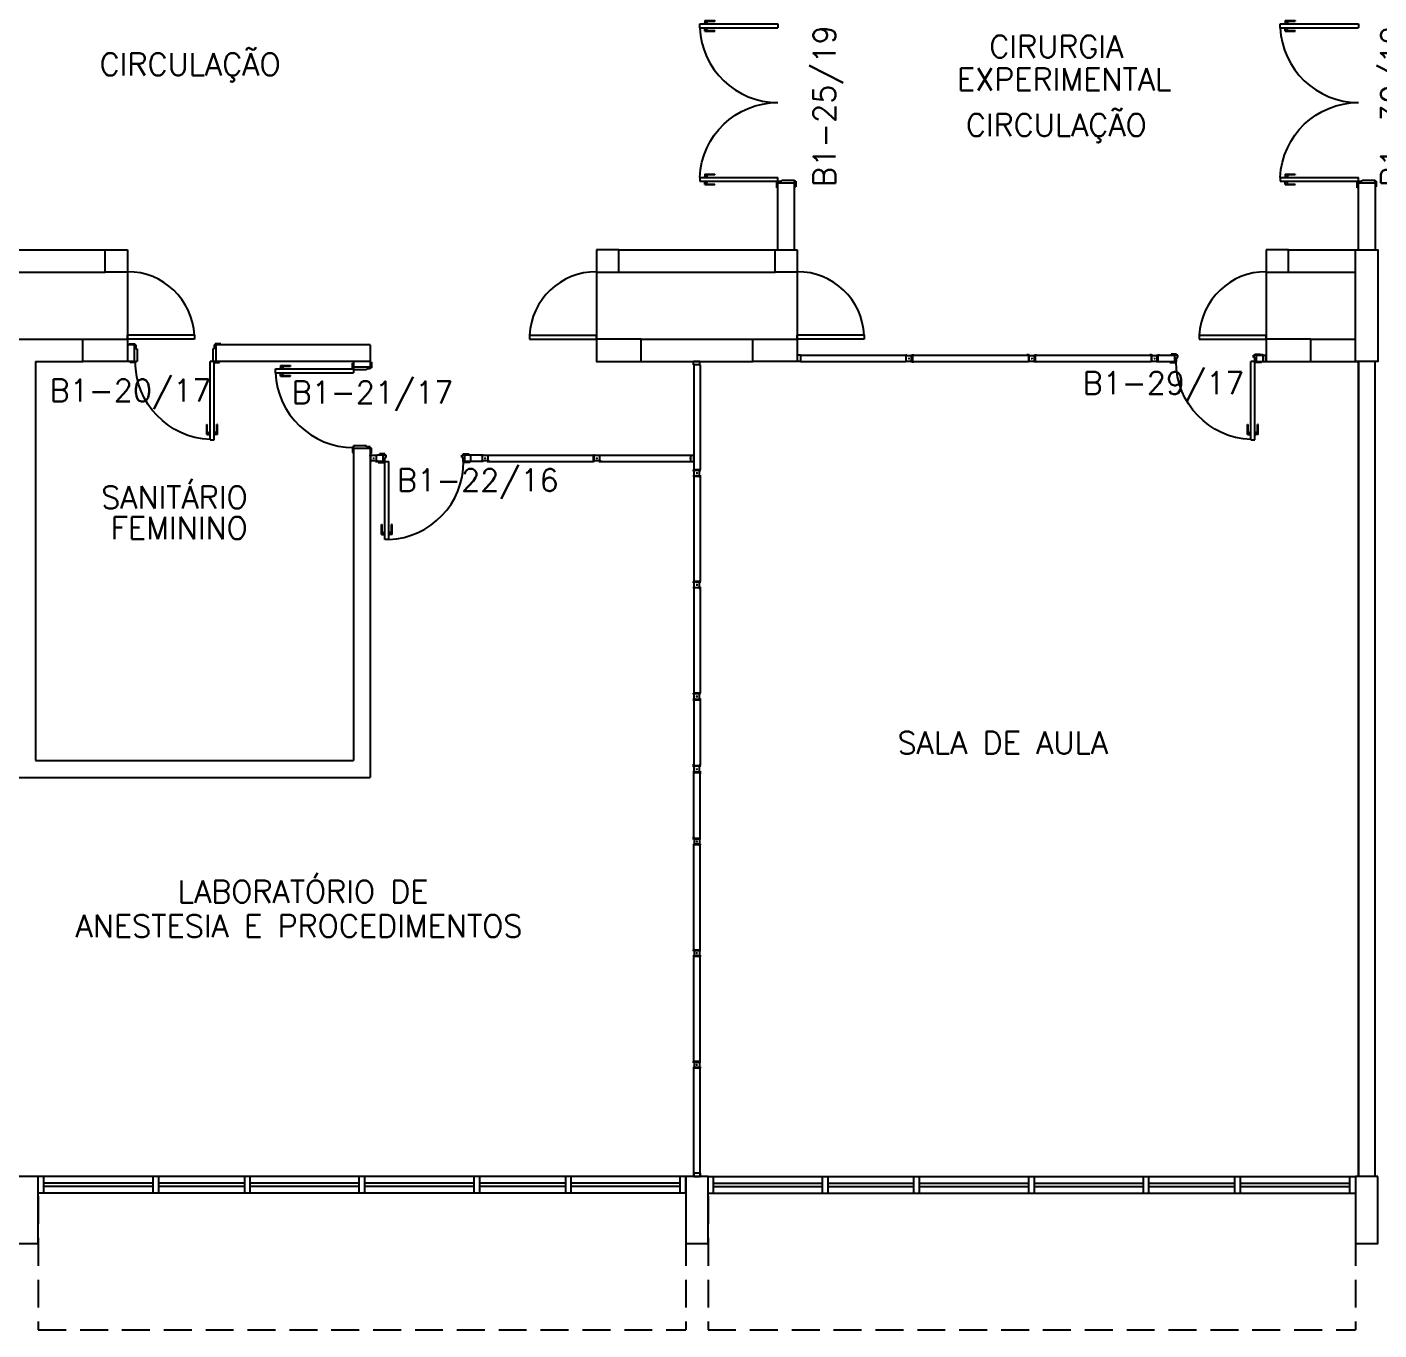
# Model space of a CAD drawing. Header units: millimetres. Extents: x 4436 to 4619, y 1272 to 1428.
# Drawn here: x 4456.58 to 4468.69, y 1338.54 to 1350.21 of the extents above; entities that cross this region are included whole.
import ezdxf

# ---------------------------------------------------------------- set-up
doc = ezdxf.new("R2010")
doc.units = ezdxf.units.MM
doc.linetypes.add('HIDDEN', pattern=[0.375, 0.25, -0.125])
for name, color, linetype in [('ALV', 2, 'Continuous'), ('ALVV', 1, 'Continuous'), ('DIV2', 2, 'Continuous'), ('ENDEREÇO', 2, 'Continuous'), ('ESTR', 3, 'Continuous'), ('JANELA', 1, 'Continuous'), ('MACANETA', 2, 'Continuous'), ('MARCO', 2, 'Continuous'), ('PORTA', 2, 'Continuous'), ('PROJ', 1, 'HIDDEN'), ('TEXTO', 2, 'Continuous')]:
    doc.layers.add(name, color=color, linetype=linetype)
doc.styles.add('UNB1-100', font='simplex.shx', dxfattribs={"height": 0.2})

# ---------------------------------------------------------------- blocks, each defined once
blk = doc.blocks.new('DOOR70')
at = {"layer": 'MACANETA', "color": 1}
for p, q in [((-0.015, -0.565), (-0.01, -0.565)), ((-0.015, -0.655), (-0.015, -0.565)), ((-0.01, -0.655), (-0.01, -0.565)), ((0.08, -0.565), (0.075, -0.565)), ((0.075, -0.655), (0.075, -0.565)), ((0.08, -0.655), (0.08, -0.565)), ((-0.015, -0.655), (0.012, -0.655)), ((-0.01, -0.635), (0.012, -0.635)), ((0.012, -0.663), (0.012, -0.628)), ((0.012, -0.628), (0.015, -0.628)), ((0.012, -0.663), (0.015, -0.663)), ((0.053, -0.628), (0.05, -0.628)), ((0.053, -0.663), (0.05, -0.663)), ((0.053, -0.663), (0.053, -0.628)), ((0.075, -0.635), (0.053, -0.635)), ((0.08, -0.655), (0.053, -0.655))]:
    blk.add_line(p, q, dxfattribs=at)
at = {"layer": 'PORTA'}
for p, q in [((0.015, -0.7), (0.015, 0)), ((0.015, 0), (0.05, 0)), ((0.05, -0.7), (0.05, 0)), ((0.05, -0.7), (0.015, -0.7))]:
    blk.add_line(p, q, dxfattribs=at)
at = {"layer": 'PORTA', "color": 1}
blk.add_arc((0.02, 0), 0.7, 272.4563, 0, dxfattribs=at)
blk = doc.blocks.new('DIV10')
for p, q in [((-0.0051, 0), (0.0051, 0)), ((0, -0.0051), (0, 0.0051)), ((0.0285, 0.0285), (0.9715, 0.0285)), ((0.0285, -0.0285), (0.0285, 0.0285)), ((0.9715, -0.0285), (0.9715, 0.0285)), ((0.9949, 0), (1.0051, 0)), ((1, -0.0051), (1, 0.0051)), ((0.0285, -0.0285), (0.9715, -0.0285))]:
    blk.add_line(p, q)
blk = doc.blocks.new('IMTT')
for p, q in [((-0.005, 0), (0.005, 0)), ((0.029, 0.029), (0, 0.029)), ((0, -0.028), (0, 0.029)), ((0.029, -0.028), (0, -0.028))]:
    blk.add_line(p, q)
blk = doc.blocks.new('MTT')
for p, q in [((-0.029, 0.018), (-0.029, 0.029)), ((-0.019, 0.029), (-0.029, 0.029)), ((-0.024, 0.018), (-0.029, 0.018)), ((-0.024, 0.018), (-0.024, -0.019)), ((-0.019, 0.024), (-0.019, 0.029)), ((-0.019, 0.024), (0.018, 0.024)), ((-0.005, 0), (0.005, 0)), ((0, -0.005), (0, 0.005)), ((0.018, 0.024), (0.018, 0.029)), ((0.018, 0.029), (0.029, 0.029)), ((0.024, 0.018), (0.029, 0.018)), ((0.024, 0.018), (0.024, -0.019)), ((0.029, 0.018), (0.029, 0.029)), ((-0.029, -0.019), (-0.024, -0.019)), ((-0.029, -0.019), (-0.029, -0.029)), ((-0.019, -0.029), (-0.029, -0.029)), ((0.018, -0.024), (-0.019, -0.024)), ((-0.019, -0.024), (-0.019, -0.029)), ((0.018, -0.024), (0.018, -0.029)), ((0.018, -0.029), (0.029, -0.029)), ((0.029, -0.019), (0.024, -0.019)), ((0.029, -0.019), (0.029, -0.029))]:
    blk.add_line(p, q)

msp = doc.modelspace()

# ---------------------------------------------------------------- linework, layer by layer
at = {"layer": 'ALV'}
for p, q in [((4463.30935, 1348.81845), (4463.45935, 1348.81845)), ((4463.30935, 1348.21845), (4463.30935, 1348.81845)), ((4463.45935, 1348.21845), (4463.45935, 1348.81845)), ((4468.50935, 1348.21845), (4468.50935, 1348.81845)), ((4468.50935, 1348.81845), (4468.65935, 1348.81845)), ((4468.65935, 1348.81845), (4468.65935, 1348.21845)), ((4455.88392, 1348.21845), (4457.28392, 1348.21845)), ((4461.88392, 1348.21845), (4463.28392, 1348.21845)), ((4467.88392, 1348.21845), (4468.48428, 1348.21845)), ((4455.88392, 1348.01845), (4457.28392, 1348.01845)), ((4461.88392, 1348.01845), (4463.28392, 1348.01845)), ((4467.88392, 1348.01845), (4468.48428, 1348.01845)), ((4456.08392, 1347.41845), (4457.08392, 1347.41845)), ((4457.48392, 1347.36845), (4457.48392, 1347.21845)), ((4457.54392, 1347.36845), (4457.48392, 1347.36845)), ((4457.54392, 1347.36845), (4457.54392, 1347.21845)), ((4458.27392, 1347.36845), (4458.27392, 1347.21845)), ((4459.65892, 1347.36845), (4458.27392, 1347.36845)), ((4459.65892, 1347.36845), (4459.65892, 1347.16845)), ((4462.08392, 1347.41845), (4463.08392, 1347.41845)), ((4468.08392, 1347.41845), (4468.48428, 1347.41845)), ((4456.65892, 1347.21845), (4456.65892, 1343.64345)), ((4456.65892, 1347.21845), (4457.08392, 1347.21845)), ((4457.54392, 1347.21845), (4457.48392, 1347.21845)), ((4459.50892, 1347.21845), (4458.27392, 1347.21845)), ((4459.50892, 1347.21845), (4459.50892, 1347.16845)), ((4459.50892, 1347.15845), (4459.50892, 1347.21845)), ((4459.65892, 1347.21845), (4459.50892, 1347.21845)), ((4459.65892, 1347.16845), (4459.50892, 1347.16845)), ((4462.08392, 1347.21845), (4463.08392, 1347.21845)), ((4468.08392, 1347.21845), (4468.50917, 1347.21845)), ((4468.50917, 1347.21845), (4468.50917, 1339.91845)), ((4468.50935, 1339.91845), (4468.50935, 1347.21845)), ((4468.65935, 1339.91845), (4468.65935, 1347.21845)), ((4459.50892, 1346.43845), (4459.50892, 1343.64345)), ((4459.65892, 1346.43845), (4459.65892, 1343.49345)), ((4456.65892, 1343.64345), (4459.50892, 1343.64345)), ((4455.78742, 1343.49345), (4459.65892, 1343.49345)), ((4456.73392, 1339.91845), (4456.68392, 1339.91845)), ((4456.68392, 1339.76845), (4456.68392, 1339.91845)), ((4456.73392, 1339.76845), (4456.73392, 1339.91845)), ((4457.71392, 1339.76845), (4457.71392, 1339.91845)), ((4457.76392, 1339.91845), (4457.71392, 1339.91845)), ((4457.76392, 1339.76845), (4457.76392, 1339.91845)), ((4458.53392, 1339.76845), (4458.53392, 1339.91845)), ((4458.58392, 1339.91845), (4458.53392, 1339.91845)), ((4458.58392, 1339.76845), (4458.58392, 1339.91845)), ((4459.55892, 1339.76845), (4459.55892, 1339.91845)), ((4459.60892, 1339.91845), (4459.55892, 1339.91845)), ((4459.60892, 1339.76845), (4459.60892, 1339.91845)), ((4460.63892, 1339.91845), (4460.58892, 1339.91845)), ((4460.58892, 1339.76845), (4460.58892, 1339.91845)), ((4460.63892, 1339.76845), (4460.63892, 1339.91845)), ((4461.45892, 1339.91845), (4461.40892, 1339.91845)), ((4461.40892, 1339.76845), (4461.40892, 1339.91845)), ((4461.45892, 1339.76845), (4461.45892, 1339.91845)), ((4462.43392, 1339.76845), (4462.43392, 1339.91845)), ((4462.48392, 1339.91845), (4462.43392, 1339.91845)), ((4462.48392, 1339.76845), (4462.48392, 1339.91845)), ((4462.68392, 1339.91845), (4462.73392, 1339.91845)), ((4462.68392, 1339.76845), (4462.68392, 1339.91845)), ((4462.73392, 1339.76845), (4462.73392, 1339.91845)), ((4463.70892, 1339.76845), (4463.70892, 1339.91845)), ((4463.70892, 1339.91845), (4463.75892, 1339.91845)), ((4463.75892, 1339.76845), (4463.75892, 1339.91845)), ((4464.52892, 1339.76845), (4464.52892, 1339.91845)), ((4464.52892, 1339.91845), (4464.57892, 1339.91845)), ((4464.57892, 1339.76845), (4464.57892, 1339.91845)), ((4465.55892, 1339.91845), (4465.60892, 1339.91845)), ((4465.55892, 1339.76845), (4465.55892, 1339.91845)), ((4465.60892, 1339.76845), (4465.60892, 1339.91845)), ((4466.58392, 1339.91845), (4466.63392, 1339.91845)), ((4466.58392, 1339.76845), (4466.58392, 1339.91845)), ((4466.63392, 1339.76845), (4466.63392, 1339.91845)), ((4467.40392, 1339.91845), (4467.45392, 1339.91845)), ((4467.40392, 1339.76845), (4467.40392, 1339.91845)), ((4467.45392, 1339.76845), (4467.45392, 1339.91845)), ((4468.43392, 1339.76845), (4468.43392, 1339.91845)), ((4468.43392, 1339.91845), (4468.48392, 1339.91845)), ((4456.73392, 1339.76845), (4456.68392, 1339.76845)), ((4457.76392, 1339.76845), (4457.71392, 1339.76845)), ((4458.58392, 1339.76845), (4458.53392, 1339.76845)), ((4459.60892, 1339.76845), (4459.55892, 1339.76845)), ((4460.63892, 1339.76845), (4460.58892, 1339.76845)), ((4461.45892, 1339.76845), (4461.40892, 1339.76845)), ((4462.48392, 1339.76845), (4462.43392, 1339.76845)), ((4462.68392, 1339.76845), (4462.73392, 1339.76845)), ((4463.70892, 1339.76845), (4463.75892, 1339.76845)), ((4464.52892, 1339.76845), (4464.57892, 1339.76845)), ((4465.55892, 1339.76845), (4465.60892, 1339.76845)), ((4466.58392, 1339.76845), (4466.63392, 1339.76845)), ((4467.40392, 1339.76845), (4467.45392, 1339.76845)), ((4468.43392, 1339.76845), (4468.48392, 1339.76845))]:
    msp.add_line(p, q, dxfattribs=at)
at = {"layer": 'DIV2'}
for p, q in [((4464.47882, 1347.24695), (4464.48902, 1347.24695)), ((4464.48392, 1347.25205), (4464.48392, 1347.24185)), ((4464.50742, 1347.26345), (4464.50742, 1347.26545)), ((4464.50742, 1347.26545), (4464.51242, 1347.26545)), ((4464.50742, 1347.26345), (4464.51242, 1347.26345)), ((4464.51242, 1347.27745), (4464.51242, 1347.26545)), ((4464.51242, 1347.27745), (4464.5268, 1347.27745)), ((4464.51242, 1347.26345), (4464.51242, 1347.23045)), ((4464.51442, 1347.27545), (4465.55342, 1347.27545)), ((4464.51442, 1347.27545), (4464.51442, 1347.21845)), ((4464.5268, 1347.27545), (4464.5268, 1347.27745)), ((4465.55542, 1347.27745), (4465.54104, 1347.27745)), ((4465.54104, 1347.27545), (4465.54104, 1347.27745)), ((4465.55342, 1347.27545), (4465.55342, 1347.21845)), ((4465.55542, 1347.27745), (4465.55542, 1347.26545)), ((4465.56042, 1347.26545), (4465.55542, 1347.26545)), ((4465.56042, 1347.26345), (4465.55542, 1347.26345)), ((4465.55542, 1347.26345), (4465.55542, 1347.23045)), ((4465.56042, 1347.26345), (4465.56042, 1347.26545)), ((4465.60742, 1347.26345), (4465.60742, 1347.26545)), ((4465.60742, 1347.26545), (4465.61242, 1347.26545)), ((4465.60742, 1347.26345), (4465.61242, 1347.26345)), ((4465.61242, 1347.27745), (4465.6268, 1347.27745)), ((4465.61242, 1347.27745), (4465.61242, 1347.26545)), ((4465.61242, 1347.26345), (4465.61242, 1347.23045)), ((4465.61442, 1347.27545), (4466.65326, 1347.27545)), ((4465.61442, 1347.27545), (4465.61442, 1347.21845)), ((4465.6268, 1347.27545), (4465.6268, 1347.27745)), ((4466.65526, 1347.27745), (4466.64088, 1347.27745)), ((4466.64088, 1347.27545), (4466.64088, 1347.27745)), ((4466.65326, 1347.27545), (4466.65326, 1347.21845)), ((4466.65526, 1347.27745), (4466.65526, 1347.26545)), ((4466.66026, 1347.26545), (4466.65526, 1347.26545)), ((4466.66026, 1347.26345), (4466.65526, 1347.26345)), ((4466.65526, 1347.26345), (4466.65526, 1347.23045)), ((4466.66026, 1347.26345), (4466.66026, 1347.26545)), ((4466.67882, 1347.24695), (4466.68902, 1347.24695)), ((4466.68392, 1347.25205), (4466.68392, 1347.24185)), ((4466.70742, 1347.26545), (4466.71226, 1347.26545)), ((4466.70742, 1347.26345), (4466.71226, 1347.26345)), ((4466.71226, 1347.27745), (4466.72665, 1347.27745)), ((4466.71226, 1347.27745), (4466.71226, 1347.26545)), ((4466.71226, 1347.26345), (4466.71226, 1347.23045)), ((4466.71242, 1347.27545), (4466.71242, 1347.21845)), ((4466.71242, 1347.27545), (4466.86642, 1347.27545)), ((4466.71426, 1347.27545), (4466.71426, 1347.21845)), ((4466.71426, 1347.27545), (4466.72665, 1347.27545)), ((4466.72665, 1347.27545), (4466.72665, 1347.27745)), ((4466.83142, 1347.28545), (4466.83142, 1347.27545)), ((4466.88142, 1347.28545), (4466.83142, 1347.28545)), ((4466.86642, 1347.27545), (4466.88142, 1347.27545)), ((4466.86642, 1347.21845), (4466.86642, 1347.27545)), ((4466.88142, 1347.27545), (4466.88142, 1347.28545)), ((4466.89142, 1347.27545), (4466.88142, 1347.27545)), ((4466.88142, 1347.25345), (4466.89142, 1347.25345)), ((4466.88142, 1347.21845), (4466.88142, 1347.25345)), ((4466.89142, 1347.25345), (4466.89142, 1347.27545)), ((4467.57142, 1347.27545), (4467.58142, 1347.27545)), ((4467.57142, 1347.25345), (4467.57142, 1347.27545)), ((4467.58142, 1347.25345), (4467.57142, 1347.25345)), ((4467.58142, 1347.28545), (4467.63142, 1347.28545)), ((4467.58142, 1347.27545), (4467.58142, 1347.28545)), ((4467.59642, 1347.27545), (4467.58142, 1347.27545)), ((4467.58142, 1347.21845), (4467.58142, 1347.25345)), ((4467.59642, 1347.27545), (4467.65542, 1347.27545)), ((4467.59642, 1347.21845), (4467.59642, 1347.27545)), ((4467.63142, 1347.28545), (4467.63142, 1347.27545)), ((4467.65542, 1347.27745), (4467.64104, 1347.27745)), ((4467.64104, 1347.27545), (4467.64104, 1347.27745)), ((4467.65342, 1347.27545), (4467.65342, 1347.21845)), ((4467.65542, 1347.27745), (4467.65542, 1347.26545)), ((4467.65542, 1347.27545), (4467.65542, 1347.21845)), ((4467.66042, 1347.26545), (4467.65542, 1347.26545)), ((4467.66042, 1347.26345), (4467.65542, 1347.26345)), ((4467.65542, 1347.26345), (4467.65542, 1347.23045)), ((4467.66042, 1347.26345), (4467.66042, 1347.26545)), ((4467.67882, 1347.24695), (4467.68902, 1347.24695)), ((4467.67882, 1347.24695), (4467.68902, 1347.24695)), ((4467.68392, 1347.25205), (4467.68392, 1347.24185)), ((4467.68392, 1347.25205), (4467.68392, 1347.24185)), ((4464.50742, 1347.22845), (4464.50742, 1347.23045)), ((4464.50742, 1347.23045), (4464.51242, 1347.23045)), ((4464.50742, 1347.22845), (4464.51242, 1347.22845)), ((4464.51242, 1347.22845), (4464.51242, 1347.21645)), ((4464.51242, 1347.21645), (4464.5268, 1347.21645)), ((4464.51442, 1347.21845), (4465.55342, 1347.21845)), ((4464.5268, 1347.21645), (4464.5268, 1347.21845)), ((4465.61442, 1347.21845), (4466.65326, 1347.21845)), ((4466.71242, 1347.21845), (4466.86642, 1347.21845)), ((4466.82142, 1347.21845), (4466.82142, 1347.20845)), ((4466.82142, 1347.20845), (4466.87142, 1347.20845)), ((4466.86642, 1347.21845), (4466.87142, 1347.21845)), ((4466.87142, 1347.21845), (4466.88142, 1347.21845)), ((4466.87142, 1347.20845), (4466.87142, 1347.21845)), ((4467.59142, 1347.21845), (4467.58142, 1347.21845)), ((4467.59642, 1347.21845), (4467.59142, 1347.21845)), ((4467.59142, 1347.20845), (4467.59142, 1347.21845)), ((4467.64142, 1347.20845), (4467.59142, 1347.20845)), ((4467.59642, 1347.21845), (4467.65542, 1347.21845)), ((4467.64104, 1347.21645), (4467.64104, 1347.21845)), ((4467.65542, 1347.21645), (4467.64104, 1347.21645)), ((4467.64142, 1347.21845), (4467.64142, 1347.20845)), ((4467.66042, 1347.23045), (4467.65542, 1347.23045)), ((4467.66042, 1347.22845), (4467.65542, 1347.22845)), ((4467.65542, 1347.22845), (4467.65542, 1347.21645)), ((4467.66042, 1347.22845), (4467.66042, 1347.23045)), ((4459.49892, 1346.40345), (4459.50892, 1346.40345)), ((4459.65892, 1346.43845), (4459.50892, 1346.43845)), ((4459.65892, 1346.43845), (4459.65892, 1346.37845)), ((4459.65892, 1346.39345), (4459.66892, 1346.39345)), ((4459.78992, 1346.39053), (4459.73992, 1346.39053)), ((4459.73992, 1346.39053), (4459.73992, 1346.38053)), ((4459.78992, 1346.38053), (4459.78992, 1346.39053)), ((4460.48992, 1346.38053), (4460.48992, 1346.39053)), ((4460.48992, 1346.39053), (4460.53992, 1346.39053)), ((4460.53992, 1346.39053), (4460.53992, 1346.38053)), ((4459.77492, 1346.38053), (4459.71592, 1346.38053)), ((4459.77492, 1346.32353), (4459.71592, 1346.32353)), ((4459.72992, 1346.32353), (4459.72992, 1346.31353)), ((4459.72992, 1346.31353), (4459.77992, 1346.31353)), ((4459.77492, 1346.32353), (4459.77492, 1346.38053)), ((4459.77492, 1346.38053), (4459.78992, 1346.38053)), ((4459.77492, 1346.32353), (4459.77992, 1346.32353)), ((4459.77992, 1346.31353), (4459.77992, 1346.32353)), ((4459.77992, 1346.32353), (4459.78992, 1346.32353)), ((4459.79992, 1346.38053), (4459.78992, 1346.38053)), ((4459.78992, 1346.32353), (4459.78992, 1346.35853)), ((4459.78992, 1346.35853), (4459.79992, 1346.35853)), ((4459.79992, 1346.35853), (4459.79992, 1346.38053)), ((4460.47992, 1346.35853), (4460.47992, 1346.38053)), ((4460.47992, 1346.38053), (4460.48992, 1346.38053)), ((4460.48992, 1346.35853), (4460.47992, 1346.35853)), ((4460.50492, 1346.38053), (4460.48992, 1346.38053)), ((4460.48992, 1346.32353), (4460.48992, 1346.35853)), ((4460.49992, 1346.32353), (4460.48992, 1346.32353)), ((4460.49992, 1346.31353), (4460.49992, 1346.32353)), ((4460.50492, 1346.32353), (4460.49992, 1346.32353)), ((4460.54992, 1346.31353), (4460.49992, 1346.31353)), ((4460.50492, 1346.32353), (4460.50492, 1346.38053)), ((4460.65892, 1346.38053), (4460.50492, 1346.38053)), ((4460.65892, 1346.32353), (4460.50492, 1346.32353)), ((4460.54992, 1346.32353), (4460.54992, 1346.31353)), ((4460.55542, 1346.38037), (4460.55542, 1346.32337)), ((4461.68232, 1346.35203), (4461.69252, 1346.35203)), ((4461.68742, 1346.34693), (4461.68742, 1346.35713)), ((4461.71592, 1346.38053), (4462.52692, 1346.38053)), ((4461.71592, 1346.32353), (4461.71592, 1346.38053)), ((4461.71592, 1346.32353), (4462.52692, 1346.32353)), ((4462.52198, 1346.35203), (4462.53186, 1346.35203)), ((4462.52692, 1346.38053), (4462.55542, 1346.38053)), ((4462.52692, 1346.38053), (4462.52692, 1346.32353)), ((4462.52692, 1346.34709), (4462.52692, 1346.35697)), ((4462.52692, 1346.32353), (4462.55542, 1346.32353)), ((4462.55542, 1346.32353), (4462.55542, 1346.38053)), ((4462.57882, 1344.21845), (4462.58902, 1344.21845)), ((4462.58392, 1344.21335), (4462.58392, 1344.22355)), ((4462.55342, 1344.18995), (4462.56542, 1344.18995)), ((4462.55342, 1344.18995), (4462.55342, 1344.17557)), ((4462.55542, 1344.17557), (4462.55342, 1344.17557)), ((4462.55542, 1344.18795), (4462.61242, 1344.18795)), ((4462.55542, 1344.18795), (4462.55542, 1343.59895)), ((4462.56742, 1344.19495), (4462.56542, 1344.19495)), ((4462.56542, 1344.19495), (4462.56542, 1344.18995)), ((4462.56742, 1344.19495), (4462.56742, 1344.18995)), ((4462.56742, 1344.18995), (4462.60042, 1344.18995)), ((4462.60242, 1344.19495), (4462.60042, 1344.19495)), ((4462.60042, 1344.19495), (4462.60042, 1344.18995)), ((4462.60242, 1344.19495), (4462.60242, 1344.18995)), ((4462.60242, 1344.18995), (4462.61442, 1344.18995)), ((4462.61242, 1344.18795), (4462.61242, 1343.59895)), ((4462.61442, 1344.17557), (4462.61242, 1344.17557)), ((4462.61442, 1344.18995), (4462.61442, 1344.17557)), ((4462.55342, 1343.59695), (4462.55342, 1343.61133)), ((4462.55542, 1343.61133), (4462.55342, 1343.61133)), ((4462.61442, 1343.61133), (4462.61242, 1343.61133)), ((4462.61442, 1343.59695), (4462.61442, 1343.61133)), ((4462.55342, 1343.59695), (4462.56542, 1343.59695)), ((4462.55342, 1343.53995), (4462.55342, 1343.52557)), ((4462.55342, 1343.53995), (4462.56542, 1343.53995)), ((4462.55542, 1343.52557), (4462.55342, 1343.52557)), ((4462.55542, 1343.59895), (4462.61242, 1343.59895)), ((4462.55542, 1343.53795), (4462.61242, 1343.53795)), ((4462.55542, 1342.94895), (4462.55542, 1343.53795)), ((4462.56542, 1343.59195), (4462.56542, 1343.59695)), ((4462.56742, 1343.59195), (4462.56542, 1343.59195)), ((4462.56542, 1343.54495), (4462.56542, 1343.53995)), ((4462.56742, 1343.54495), (4462.56542, 1343.54495)), ((4462.56742, 1343.59195), (4462.56742, 1343.59695)), ((4462.56742, 1343.59695), (4462.60042, 1343.59695)), ((4462.56742, 1343.54495), (4462.56742, 1343.53995)), ((4462.56742, 1343.53995), (4462.60042, 1343.53995)), ((4462.57882, 1343.56845), (4462.58902, 1343.56845)), ((4462.57882, 1343.56845), (4462.58902, 1343.56845)), ((4462.58392, 1343.56335), (4462.58392, 1343.57355)), ((4462.58392, 1343.57355), (4462.58392, 1343.56335)), ((4462.60042, 1343.59195), (4462.60042, 1343.59695)), ((4462.60242, 1343.59195), (4462.60042, 1343.59195)), ((4462.60042, 1343.54495), (4462.60042, 1343.53995)), ((4462.60242, 1343.54495), (4462.60042, 1343.54495)), ((4462.60242, 1343.59195), (4462.60242, 1343.59695)), ((4462.60242, 1343.59695), (4462.61442, 1343.59695)), ((4462.60242, 1343.54495), (4462.60242, 1343.53995)), ((4462.60242, 1343.53995), (4462.61442, 1343.53995)), ((4462.61242, 1342.94895), (4462.61242, 1343.53795)), ((4462.61442, 1343.52557), (4462.61242, 1343.52557)), ((4462.61442, 1343.53995), (4462.61442, 1343.52557)), ((4462.55342, 1342.94695), (4462.55342, 1342.96133)), ((4462.55542, 1342.96133), (4462.55342, 1342.96133)), ((4462.55342, 1342.94695), (4462.56542, 1342.94695)), ((4462.55542, 1342.94895), (4462.61242, 1342.94895)), ((4462.56542, 1342.94195), (4462.56542, 1342.94695)), ((4462.56742, 1342.94195), (4462.56542, 1342.94195)), ((4462.56742, 1342.94195), (4462.56742, 1342.94695)), ((4462.56742, 1342.94695), (4462.60042, 1342.94695)), ((4462.57882, 1342.91845), (4462.58902, 1342.91845)), ((4462.58392, 1342.92355), (4462.58392, 1342.91335)), ((4462.60042, 1342.94195), (4462.60042, 1342.94695)), ((4462.60242, 1342.94195), (4462.60042, 1342.94195)), ((4462.60242, 1342.94195), (4462.60242, 1342.94695)), ((4462.60242, 1342.94695), (4462.61442, 1342.94695)), ((4462.61442, 1342.96133), (4462.61242, 1342.96133)), ((4462.61442, 1342.94695), (4462.61442, 1342.96133))]:
    msp.add_line(p, q, dxfattribs=at)
at = {"layer": 'ESTR'}
for points in [[(4457.48392, 1348.21845), (4457.48392, 1348.01845), (4457.28392, 1348.01845), (4457.28392, 1348.21845)], [(4461.68392, 1348.21845), (4461.68392, 1348.01845), (4461.88392, 1348.01845), (4461.88392, 1348.21845)], [(4463.48392, 1348.21845), (4463.48392, 1348.01845), (4463.28392, 1348.01845), (4463.28392, 1348.21845)], [(4467.68392, 1348.21845), (4467.68392, 1348.01845), (4467.88392, 1348.01845), (4467.88392, 1348.21845)], [(4468.48392, 1347.21845), (4468.48392, 1348.21845), (4468.68392, 1348.21845), (4468.68392, 1347.21845)], [(4457.08392, 1347.21845), (4457.08392, 1347.41845), (4457.48392, 1347.41845), (4457.48392, 1347.21845)], [(4462.08392, 1347.21845), (4462.08392, 1347.41845), (4461.68392, 1347.41845), (4461.68392, 1347.21845)], [(4463.08392, 1347.21845), (4463.08392, 1347.41845), (4463.48392, 1347.41845), (4463.48392, 1347.21845)], [(4468.08392, 1347.21845), (4468.08392, 1347.41845), (4467.68392, 1347.41845), (4467.68392, 1347.21845)], [(4456.68392, 1339.91845), (4456.48392, 1339.91845), (4456.48392, 1339.31845), (4456.68392, 1339.31845)], [(4462.68392, 1339.91845), (4462.48392, 1339.91845), (4462.48392, 1339.31845), (4462.68392, 1339.31845)], [(4468.68392, 1339.91845), (4468.48392, 1339.91845), (4468.48392, 1339.31845), (4468.68392, 1339.31845)]]:
    msp.add_lwpolyline(points, close=True, dxfattribs=at)
at = {"layer": 'JANELA', "color": 1}
for p, q in [((4457.71392, 1339.91845), (4456.73392, 1339.91845)), ((4457.71392, 1339.85845), (4456.73392, 1339.85845)), ((4458.53392, 1339.91845), (4457.76392, 1339.91845)), ((4458.53392, 1339.85845), (4457.76392, 1339.85845)), ((4459.55892, 1339.91845), (4458.58392, 1339.91845)), ((4459.55892, 1339.85845), (4458.58392, 1339.85845)), ((4460.58892, 1339.91845), (4459.60892, 1339.91845)), ((4460.58892, 1339.85845), (4459.60892, 1339.85845)), ((4461.40892, 1339.91845), (4460.63892, 1339.91845)), ((4461.40892, 1339.85845), (4460.63892, 1339.85845)), ((4462.43392, 1339.91845), (4461.45892, 1339.91845)), ((4462.43392, 1339.85845), (4461.45892, 1339.85845)), ((4462.73392, 1339.91845), (4463.70892, 1339.91845)), ((4462.73392, 1339.85845), (4463.70892, 1339.85845)), ((4463.75892, 1339.91845), (4464.52892, 1339.91845)), ((4463.75892, 1339.85845), (4464.52892, 1339.85845)), ((4464.57892, 1339.91845), (4465.55892, 1339.91845)), ((4464.57892, 1339.85845), (4465.55892, 1339.85845)), ((4465.60892, 1339.91845), (4466.58392, 1339.91845)), ((4465.60892, 1339.85845), (4466.58392, 1339.85845)), ((4466.63392, 1339.91845), (4467.40392, 1339.91845)), ((4466.63392, 1339.85845), (4467.40392, 1339.85845)), ((4467.45392, 1339.91845), (4468.43392, 1339.91845)), ((4467.45392, 1339.85845), (4468.43392, 1339.85845)), ((4457.71392, 1339.82845), (4456.73392, 1339.82845)), ((4457.71392, 1339.76845), (4456.73392, 1339.76845)), ((4458.53392, 1339.82845), (4457.76392, 1339.82845)), ((4458.53392, 1339.76845), (4457.76392, 1339.76845)), ((4459.55892, 1339.82845), (4458.58392, 1339.82845)), ((4459.55892, 1339.76845), (4458.58392, 1339.76845)), ((4460.58892, 1339.82845), (4459.60892, 1339.82845)), ((4460.58892, 1339.76845), (4459.60892, 1339.76845)), ((4461.40892, 1339.82845), (4460.63892, 1339.82845)), ((4461.40892, 1339.76845), (4460.63892, 1339.76845)), ((4462.43392, 1339.82845), (4461.45892, 1339.82845)), ((4462.43392, 1339.76845), (4461.45892, 1339.76845)), ((4462.73392, 1339.82845), (4463.70892, 1339.82845)), ((4462.73392, 1339.76845), (4463.70892, 1339.76845)), ((4463.75892, 1339.82845), (4464.52892, 1339.82845)), ((4463.75892, 1339.76845), (4464.52892, 1339.76845)), ((4464.57892, 1339.82845), (4465.55892, 1339.82845)), ((4464.57892, 1339.76845), (4465.55892, 1339.76845)), ((4465.60892, 1339.82845), (4466.58392, 1339.82845)), ((4465.60892, 1339.76845), (4466.58392, 1339.76845)), ((4466.63392, 1339.82845), (4467.40392, 1339.82845)), ((4466.63392, 1339.76845), (4467.40392, 1339.76845)), ((4467.45392, 1339.82845), (4468.43392, 1339.82845)), ((4467.45392, 1339.76845), (4468.43392, 1339.76845))]:
    msp.add_line(p, q, dxfattribs=at)
at = {"layer": 'MARCO'}
for p, q in [((4463.29935, 1348.82345), (4463.30935, 1348.82345)), ((4463.29935, 1348.77345), (4463.29935, 1348.82345)), ((4463.30935, 1348.83345), (4463.34435, 1348.83345)), ((4463.30935, 1348.82345), (4463.30935, 1348.83345)), ((4463.30935, 1348.81845), (4463.30935, 1348.82345)), ((4463.34435, 1348.84345), (4463.45935, 1348.84345)), ((4463.34435, 1348.83345), (4463.34435, 1348.84345)), ((4463.45935, 1348.84345), (4463.45935, 1348.83345)), ((4463.45935, 1348.81845), (4463.45935, 1348.83345)), ((4463.45935, 1348.83345), (4463.46935, 1348.83345)), ((4463.46935, 1348.83345), (4463.46935, 1348.78345)), ((4468.49935, 1348.77345), (4468.49935, 1348.82345)), ((4468.49935, 1348.82345), (4468.50935, 1348.82345)), ((4468.50935, 1348.82345), (4468.50935, 1348.83345)), ((4468.50935, 1348.83345), (4468.54435, 1348.83345)), ((4468.50935, 1348.81845), (4468.50935, 1348.82345)), ((4468.54435, 1348.83345), (4468.54435, 1348.84345)), ((4468.54435, 1348.84345), (4468.65935, 1348.84345)), ((4468.65935, 1348.84345), (4468.65935, 1348.83345)), ((4468.65935, 1348.83345), (4468.66935, 1348.83345)), ((4468.65935, 1348.81845), (4468.65935, 1348.83345)), ((4468.66935, 1348.83345), (4468.66935, 1348.78345)), ((4463.30935, 1348.77345), (4463.29935, 1348.77345)), ((4463.46935, 1348.78345), (4463.45935, 1348.78345)), ((4468.50935, 1348.77345), (4468.49935, 1348.77345)), ((4468.66935, 1348.78345), (4468.65935, 1348.78345)), ((4457.49892, 1347.37845), (4457.54892, 1347.37845)), ((4457.49892, 1347.36845), (4457.49892, 1347.37845)), ((4457.54392, 1347.36845), (4457.54892, 1347.36845)), ((4457.54892, 1347.37845), (4457.54892, 1347.36845)), ((4457.54892, 1347.36845), (4457.55892, 1347.36845)), ((4457.55892, 1347.36845), (4457.55892, 1347.33345)), ((4458.25892, 1347.36845), (4458.25892, 1347.33345)), ((4458.26892, 1347.36845), (4458.25892, 1347.36845)), ((4458.26892, 1347.37845), (4458.26892, 1347.36845)), ((4458.31892, 1347.37845), (4458.26892, 1347.37845)), ((4458.27392, 1347.36845), (4458.26892, 1347.36845)), ((4458.31892, 1347.36845), (4458.31892, 1347.37845)), ((4457.55892, 1347.33345), (4457.56892, 1347.33345)), ((4457.56892, 1347.33345), (4457.56892, 1347.21845)), ((4458.24892, 1347.33345), (4458.24892, 1347.21845)), ((4458.25892, 1347.33345), (4458.24892, 1347.33345)), ((4457.50892, 1347.20845), (4457.50892, 1347.21845)), ((4457.55892, 1347.20845), (4457.50892, 1347.20845)), ((4457.54392, 1347.21845), (4457.55892, 1347.21845)), ((4457.55892, 1347.21845), (4457.55892, 1347.20845)), ((4457.56892, 1347.21845), (4457.55892, 1347.21845)), ((4458.24892, 1347.21845), (4458.25892, 1347.21845)), ((4458.27392, 1347.21845), (4458.25892, 1347.21845)), ((4458.25892, 1347.21845), (4458.25892, 1347.20845)), ((4458.25892, 1347.20845), (4458.30892, 1347.20845)), ((4458.30892, 1347.20845), (4458.30892, 1347.21845)), ((4459.49892, 1347.15345), (4459.49892, 1347.20345)), ((4459.49892, 1347.20345), (4459.50892, 1347.20345)), ((4459.50892, 1347.15345), (4459.49892, 1347.15345)), ((4459.50892, 1347.16845), (4459.50892, 1347.15345)), ((4459.50892, 1347.14345), (4459.50892, 1347.15345)), ((4459.62392, 1347.14345), (4459.50892, 1347.14345)), ((4459.62392, 1347.15345), (4459.62392, 1347.14345)), ((4459.65892, 1347.15345), (4459.62392, 1347.15345)), ((4459.65892, 1347.21345), (4459.66892, 1347.21345)), ((4459.65892, 1347.16845), (4459.65892, 1347.16345)), ((4459.66892, 1347.16345), (4459.65892, 1347.16345)), ((4459.65892, 1347.16345), (4459.65892, 1347.15345)), ((4459.66892, 1347.21345), (4459.66892, 1347.16345)), ((4459.50892, 1346.45345), (4459.49892, 1346.45345)), ((4459.49892, 1346.45345), (4459.49892, 1346.40345)), ((4459.62392, 1346.46345), (4459.50892, 1346.46345)), ((4459.50892, 1346.46345), (4459.50892, 1346.45345)), ((4459.50892, 1346.43845), (4459.50892, 1346.45345)), ((4459.62392, 1346.45345), (4459.62392, 1346.46345)), ((4459.65892, 1346.45345), (4459.62392, 1346.45345)), ((4459.65892, 1346.44345), (4459.65892, 1346.45345)), ((4459.66892, 1346.44345), (4459.65892, 1346.44345)), ((4459.65892, 1346.43845), (4459.65892, 1346.44345)), ((4459.66892, 1346.39345), (4459.66892, 1346.44345))]:
    msp.add_line(p, q, dxfattribs=at)
at = {"layer": 'PORTA', "color": 2}
for p, q in [((4457.48392, 1348.01845), (4457.48392, 1347.41845)), ((4461.68392, 1348.01845), (4461.68392, 1347.41845)), ((4463.48392, 1348.01845), (4463.48392, 1347.41845)), ((4467.68392, 1348.01845), (4467.68392, 1347.41845)), ((4467.68392, 1348.01845), (4467.68392, 1347.41845))]:
    msp.add_line(p, q, dxfattribs=at)
at = {"layer": 'PORTA'}
for p, q in [((4457.48392, 1347.41845), (4457.48392, 1347.45345)), ((4457.48392, 1347.41845), (4457.48392, 1347.45345)), ((4457.48392, 1347.41845), (4457.48392, 1347.45345)), ((4458.08393, 1347.45345), (4457.48392, 1347.45345)), ((4458.08393, 1347.41845), (4457.48392, 1347.41845)), ((4458.08393, 1347.45345), (4458.08393, 1347.41845)), ((4461.08392, 1347.45345), (4461.68392, 1347.45345)), ((4461.08392, 1347.45345), (4461.08392, 1347.41845)), ((4461.08392, 1347.41845), (4461.68392, 1347.41845)), ((4461.68392, 1347.41845), (4461.68392, 1347.45345)), ((4463.48392, 1347.41845), (4463.48392, 1347.45345)), ((4464.08393, 1347.45345), (4463.48392, 1347.45345)), ((4464.08393, 1347.41845), (4463.48392, 1347.41845)), ((4464.08393, 1347.45345), (4464.08393, 1347.41845)), ((4467.08392, 1347.45345), (4467.08392, 1347.41845)), ((4467.08392, 1347.45345), (4467.68392, 1347.45345)), ((4467.08392, 1347.45345), (4467.08392, 1347.41845)), ((4467.08392, 1347.45345), (4467.68392, 1347.45345)), ((4467.08392, 1347.41845), (4467.68392, 1347.41845)), ((4467.08392, 1347.41845), (4467.68392, 1347.41845)), ((4467.68392, 1347.41845), (4467.68392, 1347.45345)), ((4467.68392, 1347.41845), (4467.68392, 1347.45345))]:
    msp.add_line(p, q, dxfattribs=at)
at = {"layer": 'PORTA', "color": 1}
for centre, start, end in [((4457.48392, 1347.42345), 2.865991, 90), ((4461.68392, 1347.42345), 90, 177.134009), ((4463.48392, 1347.42345), 2.865991, 90), ((4467.68392, 1347.42345), 90, 177.134009), ((4467.68392, 1347.42345), 90, 177.134009)]:
    msp.add_arc(centre, 0.60001, start, end, dxfattribs=at)
at = {"layer": 'PROJ'}
for p, q in [((4456.68428, 1339.74345), (4456.68428, 1338.54345)), ((4462.48428, 1339.74345), (4462.48428, 1338.54345)), ((4462.68428, 1339.74345), (4462.68428, 1338.54345)), ((4468.48428, 1339.74345), (4468.48428, 1338.54345)), ((4456.68428, 1338.54345), (4462.48428, 1338.54345)), ((4462.68428, 1338.54345), (4468.48428, 1338.54345))]:
    msp.add_line(p, q, dxfattribs=at)

# ---------------------------------------------------------------- block references
at = {"layer": 'ALVV', "extrusion": (0, 0, -1), "zscale": -1}
msp.add_blockref('DOOR70', (-4467.59642, 1347.21845), dxfattribs=at)
at = {"layer": 'ALVV', "extrusion": (0, 0, -1), "xscale": -1, "zscale": -1, "rotation": 359.9999999948549}
msp.add_blockref('DOOR70', (-4459.77492, 1346.32353), dxfattribs=at)
at = {"layer": 'DIV2', "xscale": -1}
for name, p, rotation in [('DIV10', (4463.48392, 1347.24695), 180), ('IMTT', (4463.48392, 1347.24695), 180), ('MTT', (4464.48392, 1347.24695), 180), ('MTT', (4464.48392, 1347.24695), 180), ('MTT', (4465.58392, 1347.24695), 180), ('MTT', (4466.68392, 1347.24695), 180), ('DIV10', (4462.58392, 1347.21845), 90), ('IMTT', (4462.58392, 1347.21845), 90), ('MTT', (4462.58392, 1346.21845), 180), ('DIV10', (4462.58392, 1346.21845), 90), ('MTT', (4462.58392, 1345.21845), 180), ('DIV10', (4462.58392, 1345.21845), 90), ('MTT', (4462.58392, 1344.21845), 180), ('MTT', (4462.58392, 1343.56845), 180), ('IMTT', (4462.58392, 1339.91845), 270)]:
    msp.add_blockref(name, p, dxfattribs=dict(at, rotation=rotation))
msp.add_blockref('IMTT', (4467.68392, 1347.24695), dxfattribs=at)
at = {"layer": 'DIV2'}
for name, p, rotation in [('MTT', (4459.68742, 1346.35203), 270), ('MTT', (4460.68742, 1346.35203), 270), ('MTT', (4461.68742, 1346.35203), 270), ('DIV10', (4462.58392, 1341.91845), 90), ('DIV10', (4462.58392, 1340.91845), 90), ('DIV10', (4462.58392, 1339.91845), 90), ('IMTT', (4462.58392, 1339.91845), 90)]:
    msp.add_blockref(name, p, dxfattribs=dict(at, rotation=rotation))
for name, p in [('DIV10', (4460.68742, 1346.35203)), ('MTT', (4462.58392, 1342.91845)), ('MTT', (4462.58392, 1341.91845)), ('MTT', (4462.58392, 1340.91845))]:
    msp.add_blockref(name, p, dxfattribs=at)
at = {"layer": 'MACANETA'}
for p, rotation in [((4463.30935, 1350.25846), 270.0000000025723), ((4468.50935, 1350.25846), 270.0000000025723), ((4459.50892, 1347.16845), 270)]:
    msp.add_blockref('DOOR70', p, dxfattribs=dict(at, rotation=rotation))
at = {"layer": 'MACANETA', "xscale": -1, "rotation": 269.9999999974276}
for p in [(4463.30935, 1348.81845), (4468.50935, 1348.81845)]:
    msp.add_blockref('DOOR70', p, dxfattribs=at)
at = {"layer": 'MACANETA', "xscale": -1}
msp.add_blockref('DOOR70', (4458.27392, 1347.21845), dxfattribs=at)

# ---------------------------------------------------------------- texts
at = {"layer": 'ENDEREÇO', "style": 'UNB1-100'}
for s, p in [('B1-25/19', (4463.82669, 1348.78217)), ('B1-30/19', (4468.91036, 1348.78217))]:
    msp.add_text(s, height=0.2, rotation=90, dxfattribs=at).set_placement(p)
for s, p in [('B1-29/17', (4466.03927, 1346.92645)), ('B1-20/17', (4456.78594, 1346.85964)), ('B1-21/17', (4458.95361, 1346.84217)), ('B1-22/16', (4459.89759, 1346.05611))]:
    msp.add_text(s, height=0.2, dxfattribs=at).set_placement(p)
at = {"layer": 'TEXTO', "style": 'UNB1-100'}
for s, p in [('CIRCULAÇÃO', (4457.2348, 1349.7812)), ('CIRURGIA', (4465.20422, 1349.9405)), ('EXPERIMENTAL', (4464.91374, 1349.64767)), ('CIRCULAÇÃO', (4464.99387, 1349.23733)), ('SANITÁRIO', (4457.24793, 1345.90201)), ('FEMININO', (4457.33413, 1345.62737)), ('SALA DE AULA', (4464.38107, 1343.70303)), ('LABORATÓRIO DE', (4457.93448, 1342.37108)), ('ANESTESIA E PROCEDIMENTOS', (4457.01944, 1342.06295))]:
    msp.add_text(s, height=0.2, dxfattribs=at).set_placement(p)

doc.saveas('drawing.dxf')
